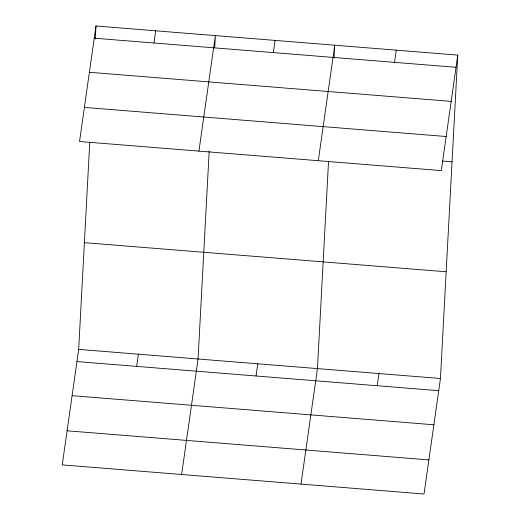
<?xml version="1.0" encoding="UTF-8"?>
<svg xmlns="http://www.w3.org/2000/svg" width="520" height="520" viewBox="0 0 520 520"><rect width="100%" height="100%" fill="white"/><g stroke="black" fill="none" stroke-linecap="round" stroke-linejoin="round"><path stroke-width="0.78" d="M457.756 55.107L441.318 170.612L79.541 141.505L95.979 26L457.756 55.107L440.459 378.495L424.021 494L62.244 464.893L78.683 349.388L89.752 142.422M95.284 38.935L95.979 26M209.183 151.216L198.068 358.988L181.63 474.5M214.714 47.73L215.364 35.607L198.926 151.112M328.523 161.629L317.454 368.596L301.015 484.101M334.061 58.149L334.75 45.208L318.312 160.719M153.933 42.998L155.669 30.803M136.637 366.385L138.372 354.192M273.325 52.605L275.061 40.41M256.029 375.993L257.764 363.792M394.518 62.355L396.253 50.161M377.221 385.743L378.957 373.549M94.244 38.194L456.021 67.301M89.388 72.287L451.172 101.394M84.39 107.413L446.173 136.519M442.338 161.044L452.049 161.824M84.39 242.671L446.173 271.778M78.683 349.388L440.459 378.495M76.947 361.582L438.724 390.689M72.091 395.675L433.875 424.781M67.093 430.8L428.876 459.907"/></g></svg>
